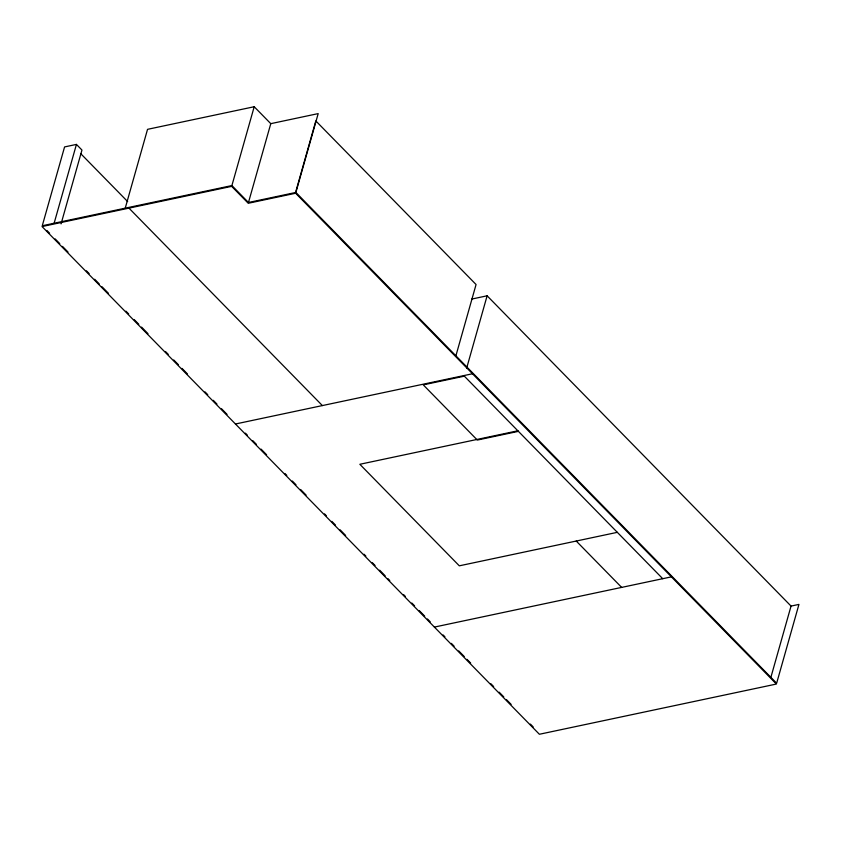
<?xml version="1.0" encoding="UTF-8"?>
<svg xmlns="http://www.w3.org/2000/svg" width="841" height="841" viewBox="0 0 841 841"><rect width="100%" height="100%" fill="white"/><g stroke="black" fill="none" stroke-linecap="round" stroke-linejoin="round"><path stroke-width="1.26" d="M54.129 223.243L76.436 144.41L64.578 146.923L42.271 225.756L231.895 185.567L248.473 202.492L295.885 192.442L776.642 683.239L798.95 604.406L791.045 606.077L487.118 295.801L471.748 299.06M61.067 223.874L81.955 150.045L76.436 144.41M125.235 208.169L147.543 129.335L254.203 106.733L270.781 123.659L318.192 113.609L295.885 192.442M231.895 185.567L254.203 106.733M248.473 202.492L270.781 123.659M295.633 192.253L315.817 120.925L476.069 284.521L455.885 355.848M466.587 368.379L487.118 295.801M770.861 677.404L791.045 606.077M235.459 424.001L472.484 373.761M517.856 430.792L359.843 464.285L459.312 565.825L617.326 532.332M518.413 431.359L477.331 440.064L423.265 384.873L464.348 376.169L662.729 578.692M434.398 627.081L671.423 576.852M576.243 541.047L621.646 587.396M80.768 153.703L127.653 201.567M128.957 208.126L322.366 405.572M46.875 230.445L49.63 233.262M55.149 238.897L59.743 243.585M62.497 246.402L68.016 252.027M86.402 270.802L89.157 273.619M94.676 279.244L99.27 283.943M102.034 286.76L108.468 293.32M125.929 311.159L128.694 313.966M134.203 319.601L138.797 324.29M141.561 327.107L147.995 333.677M165.456 351.506L168.221 354.324M173.73 359.959L178.334 364.647M182.003 368.4L187.522 374.035M204.994 391.864L207.748 394.681M213.267 400.316L216.946 404.069M221.54 408.758L227.049 414.392M245.435 433.157L247.275 435.039M252.794 440.663L256.473 444.416M261.067 449.115L266.586 454.739M284.973 473.515L286.813 475.386M292.321 481.02L296 484.773M300.594 489.473L306.113 495.097M324.5 513.872L326.34 515.743M331.848 521.378L335.527 525.131M340.132 529.819L345.64 535.454M364.027 554.219L365.867 556.101M372.3 562.671L375.065 565.488M379.659 570.177L385.167 575.812M387.932 578.629L389.772 580.5M403.554 594.576L405.394 596.458M411.827 603.029L414.592 605.835M419.186 610.534L424.705 616.159M427.459 618.976L430.214 621.793M443.091 634.934L444.931 636.805M451.365 643.376L454.119 646.193M458.713 650.892L464.232 656.516M466.986 659.333L470.666 663.086M490.892 683.733L493.646 686.55M499.165 692.185L503.759 696.874M506.524 699.691L511.118 704.38M530.419 724.09L533.183 726.908M231.674 186.355L42.05 226.555L539.386 734.267L776.422 684.038L295.654 193.241L248.253 203.28L231.674 186.355"/></g></svg>
